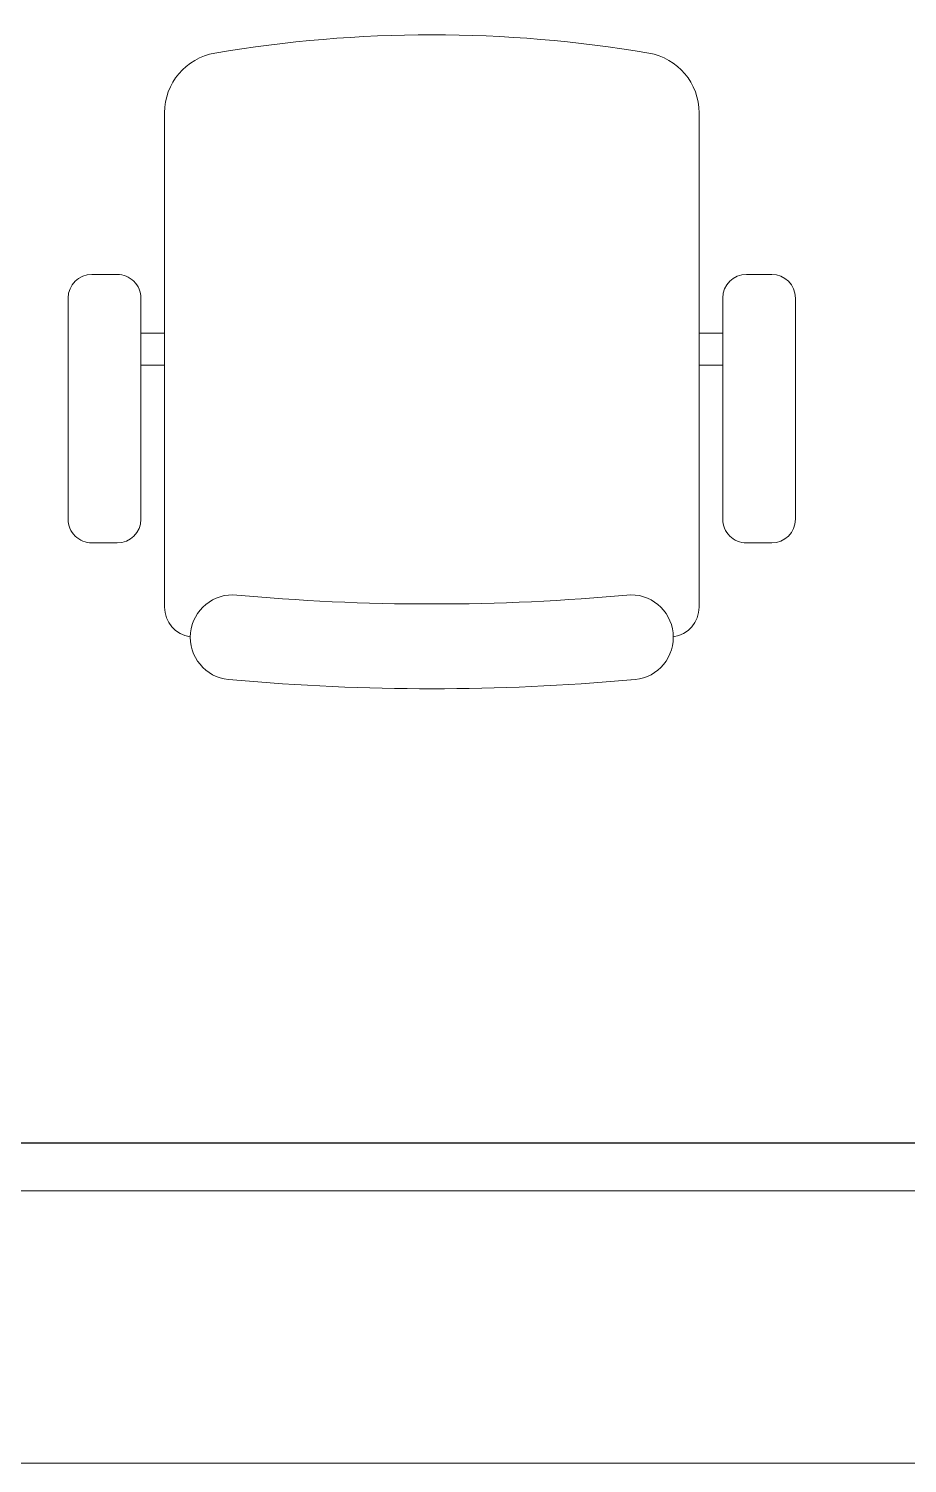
# Model space of a CAD drawing. Header units: metres. Extents: x -18745 to 220762, y -1579758 to -1356048.
# Drawn here: x 141738 to 142463, y -1411753 to -1410568 of the extents above; entities that cross this region are included whole.
import ezdxf

# ---------------------------------------------------------------- set-up
doc = ezdxf.new("R2010")
doc.units = ezdxf.units.M
doc.layers.get('0').update_dxf_attribs({"lineweight": 0})
doc.layers.add('A-100 - Copy$0$axes', color=8, linetype='Continuous')
for name, color, linetype, lineweight in [('A-100 - Copy$0$Medical Equipment and Furniture', 8, 'Continuous', 0), ('A-100 - Copy$0$NEW', 8, 'Continuous', 5), ('A-100 - Copy$0$Walls', 8, 'Continuous', 0)]:
    doc.layers.add(name, color=color, linetype=linetype, lineweight=lineweight)

# ---------------------------------------------------------------- blocks, each defined once
blk = doc.blocks.new('*X66')
for p, q in [((5, 3), (5, 3)), ((5, 3), (5, 3)), ((5, 3), (5, 3)), ((5, 3), (5, 3)), ((5, 3), (5, 3)), ((5, 3), (5, 3)), ((5, 3), (5, 3)), ((5, 3), (5, 3)), ((5, 3), (5, 3)), ((5, 3), (5, 3)), ((5, 3), (5, 3)), ((5, 3), (5, 3)), ((5, 3), (5, 3)), ((5, 3), (5, 3)), ((5, 3), (5, 3)), ((5, 3), (5, 3)), ((5, 3), (5, 3)), ((5, 3), (5, 3)), ((5, 3), (5, 3)), ((5, 3), (5, 3)), ((5, 3), (5, 3)), ((5, 3), (5, 3)), ((5, 3), (5, 3)), ((5, 3), (5, 3)), ((5, 3), (5, 3)), ((5, 3), (5, 3)), ((5, 3), (5, 3)), ((5, 3), (5, 3)), ((5, 3), (5, 3)), ((5, 3), (5, 3)), ((5, 3), (5, 3)), ((5, 3), (5, 3)), ((5, 3), (5, 3)), ((5, 3), (5, 3)), ((5, 3), (5, 3)), ((5, 3), (5, 3)), ((5, 3), (5, 3)), ((5, 3), (5, 3)), ((5, 3), (5, 3)), ((5, 3), (5, 3)), ((5, 3), (5, 3)), ((5, 3), (5, 3)), ((5, 3), (5, 3)), ((5, 3), (5, 3)), ((5, 3), (5, 3)), ((5, 3), (5, 3)), ((5, 3), (5, 3)), ((5, 3), (5, 3)), ((5, 3), (5, 3)), ((5, 3), (5, 3)), ((5, 3), (5, 3)), ((5, 3), (5, 3)), ((5, 3), (5, 3)), ((5, 3), (5, 3)), ((5, 3), (5, 3)), ((5, 3), (5, 3)), ((5, 3), (5, 3)), ((5, 3), (5, 3)), ((5, 3), (5, 3)), ((5, 3), (5, 3)), ((5, 3), (5, 3)), ((5, 3), (5, 3)), ((5, 3), (5, 3)), ((5, 3), (5, 3)), ((5, 3), (5, 3)), ((5, 3), (5, 3)), ((6, 3), (5, 3)), ((5, 3), (5, 3)), ((6, 3), (5, 3)), ((5, 3), (5, 3)), ((6, 3), (5, 3)), ((5, 3), (5, 3)), ((6, 3), (5, 3)), ((5, 3), (5, 3)), ((5, 3), (5, 3)), ((5, 3), (5, 3)), ((5, 3), (5, 3)), ((5, 3), (5, 3)), ((5, 3), (5, 3)), ((5, 3), (5, 3)), ((5, 3), (5, 3)), ((5, 3), (5, 3)), ((5, 3), (5, 3)), ((5, 3), (5, 3)), ((5, 3), (5, 3)), ((5, 3), (5, 3)), ((5, 3), (5, 3)), ((5, 3), (5, 3)), ((5, 3), (5, 3)), ((5, 3), (5, 3)), ((5, 3), (5, 3)), ((5, 3), (5, 3)), ((5, 3), (5, 3)), ((5, 3), (5, 3)), ((5, 3), (5, 3)), ((5, 3), (5, 3)), ((6, 3), (6, 3)), ((6, 3), (6, 3)), ((6, 3), (6, 3)), ((6, 3), (6, 3)), ((6, 3), (6, 3)), ((6, 3), (6, 3)), ((6, 3), (6, 3)), ((6, 3), (6, 3)), ((6, 3), (6, 3)), ((6, 3), (6, 3)), ((6, 3), (6, 3)), ((6, 3), (6, 3)), ((6, 3), (6, 3)), ((6, 3), (6, 3)), ((6, 3), (6, 3)), ((6, 3), (6, 3)), ((6, 3), (6, 3)), ((6, 3), (6, 3)), ((6, 3), (6, 3)), ((6, 3), (6, 3)), ((6, 3), (6, 3)), ((6, 3), (6, 3)), ((6, 3), (6, 3)), ((6, 3), (6, 3)), ((6, 3), (6, 3)), ((6, 3), (6, 3)), ((6, 3), (6, 3)), ((6, 3), (6, 3)), ((6, 3), (6, 3)), ((6, 3), (6, 3)), ((6, 3), (6, 3)), ((6, 3), (6, 3)), ((6, 3), (6, 3)), ((6, 3), (6, 3)), ((6, 3), (6, 3)), ((6, 3), (6, 3)), ((6, 3), (6, 3)), ((6, 3), (6, 3)), ((6, 3), (6, 3)), ((6, 3), (6, 3)), ((6, 3), (6, 3)), ((6, 3), (6, 3)), ((6, 3), (6, 3)), ((6, 3), (6, 3)), ((6, 3), (6, 3)), ((6, 3), (6, 3)), ((6, 3), (6, 3)), ((6, 3), (6, 3)), ((6, 3), (6, 3)), ((6, 3), (6, 3)), ((6, 3), (6, 3)), ((6, 3), (6, 3)), ((6, 3), (6, 3)), ((6, 3), (6, 3)), ((6, 3), (6, 3)), ((6, 3), (6, 3)), ((6, 3), (6, 3)), ((6, 3), (6, 3)), ((6, 3), (6, 3)), ((6, 3), (6, 3)), ((6, 3), (6, 3)), ((6, 3), (6, 3)), ((6, 3), (6, 3)), ((6, 3), (6, 3)), ((6, 3), (6, 3)), ((6, 3), (6, 3)), ((6, 3), (6, 3)), ((6, 3), (6, 3)), ((6, 3), (6, 3)), ((6, 3), (6, 3)), ((6, 3), (6, 3)), ((6, 3), (6, 3)), ((6, 3), (6, 3)), ((6, 3), (6, 3)), ((6, 3), (6, 3)), ((6, 3), (6, 3)), ((6, 3), (6, 3)), ((6, 3), (6, 3)), ((6, 3), (6, 3)), ((6, 3), (6, 3)), ((6, 3), (6, 3)), ((6, 3), (6, 3)), ((6, 3), (6, 3)), ((6, 3), (6, 3)), ((6, 3), (6, 3)), ((6, 3), (6, 3)), ((6, 3), (6, 3)), ((6, 3), (6, 3)), ((6, 3), (6, 3)), ((6, 3), (6, 3)), ((6, 3), (6, 3)), ((6, 3), (6, 3)), ((6, 3), (6, 3)), ((6, 3), (6, 3)), ((6, 3), (6, 3)), ((6, 3), (6, 3)), ((6, 3), (6, 3)), ((6, 3), (6, 3)), ((6, 3), (6, 3)), ((6, 3), (6, 3)), ((6, 3), (6, 3)), ((6, 3), (6, 3)), ((6, 3), (6, 3)), ((6, 3), (6, 3)), ((6, 3), (6, 3)), ((6, 3), (6, 3)), ((6, 3), (6, 3)), ((6, 3), (6, 3)), ((6, 3), (6, 3)), ((6, 3), (6, 3)), ((6, 3), (6, 3)), ((6, 3), (6, 3)), ((6, 3), (6, 3)), ((6, 3), (6, 3)), ((6, 3), (6, 3)), ((6, 3), (6, 3)), ((6, 3), (6, 3)), ((6, 3), (6, 3)), ((6, 3), (6, 3)), ((6, 3), (6, 3)), ((6, 3), (6, 3)), ((6, 3), (6, 3)), ((6, 3), (6, 3)), ((6, 3), (6, 3)), ((6, 3), (6, 3)), ((6, 3), (6, 3)), ((6, 3), (6, 3)), ((6, 3), (6, 3)), ((6, 3), (6, 3)), ((6, 3), (6, 3)), ((6, 3), (6, 3)), ((6, 3), (6, 3)), ((6, 3), (6, 3)), ((6, 3), (6, 3)), ((6, 3), (6, 3)), ((6, 3), (6, 3)), ((6, 3), (6, 3)), ((6, 3), (6, 3)), ((6, 3), (6, 3)), ((6, 3), (6, 3)), ((6, 3), (6, 3)), ((6, 3), (6, 3)), ((6, 3), (6, 3)), ((6, 3), (6, 3)), ((6, 3), (6, 3)), ((6, 3), (6, 3)), ((6, 3), (6, 3)), ((6, 3), (6, 3)), ((6, 3), (6, 3)), ((6, 3), (6, 3)), ((6, 3), (6, 3)), ((6, 3), (6, 3)), ((6, 3), (6, 3)), ((6, 3), (6, 3)), ((6, 3), (6, 3)), ((6, 3), (6, 3)), ((6, 3), (6, 3)), ((6, 3), (6, 3)), ((6, 3), (6, 3)), ((6, 3), (6, 3)), ((6, 3), (6, 3)), ((6, 3), (6, 3)), ((6, 3), (6, 3)), ((6, 3), (6, 3)), ((6, 3), (6, 3)), ((6, 3), (6, 3)), ((6, 3), (6, 3)), ((6, 3), (6, 3)), ((6, 3), (6, 3)), ((6, 3), (6, 3)), ((6, 3), (6, 3)), ((6, 3), (6, 3)), ((6, 3), (6, 3)), ((6, 3), (6, 3)), ((6, 3), (6, 3)), ((6, 3), (6, 3)), ((6, 3), (6, 3)), ((6, 3), (6, 3)), ((6, 3), (6, 3)), ((6, 3), (6, 3)), ((6, 3), (6, 3)), ((6, 3), (6, 3)), ((6, 3), (6, 3)), ((6, 3), (6, 3)), ((6, 3), (6, 3)), ((6, 3), (6, 3)), ((6, 3), (6, 3)), ((6, 3), (6, 3)), ((6, 3), (6, 3)), ((6, 3), (6, 3)), ((6, 3), (6, 3)), ((6, 3), (6, 3)), ((6, 3), (6, 3)), ((6, 3), (6, 3)), ((6, 3), (6, 3)), ((6, 3), (6, 3)), ((6, 3), (6, 3)), ((6, 3), (6, 3)), ((6, 3), (6, 3)), ((6, 3), (6, 3)), ((6, 3), (6, 3)), ((6, 3), (6, 3)), ((6, 3), (6, 3)), ((6, 3), (6, 3)), ((6, 3), (5, 3)), ((6, 3), (5, 3)), ((6, 3), (5, 3)), ((6, 3), (5, 3)), ((6, 3), (5, 3)), ((6, 3), (6, 3)), ((6, 3), (6, 3)), ((6, 3), (6, 3)), ((6, 3), (6, 3)), ((6, 3), (6, 3)), ((6, 3), (6, 3)), ((6, 3), (6, 3)), ((6, 3), (6, 3)), ((6, 3), (6, 3)), ((6, 3), (6, 3)), ((6, 3), (6, 3)), ((6, 3), (6, 3)), ((6, 3), (6, 3)), ((6, 3), (6, 3)), ((6, 3), (6, 3)), ((6, 3), (6, 3)), ((6, 3), (6, 3)), ((6, 3), (6, 3)), ((6, 3), (6, 3)), ((6, 3), (6, 3)), ((6, 3), (6, 3)), ((6, 3), (6, 3)), ((6, 3), (6, 3)), ((6, 3), (6, 3)), ((6, 3), (6, 3)), ((6, 3), (6, 3)), ((6, 3), (6, 3)), ((6, 3), (6, 3)), ((6, 3), (6, 3)), ((6, 3), (6, 3)), ((6, 3), (6, 3)), ((6, 3), (6, 3)), ((6, 3), (6, 3)), ((6, 3), (6, 3)), ((6, 3), (6, 3)), ((6, 3), (6, 3)), ((6, 3), (6, 3)), ((6, 3), (6, 3)), ((6, 3), (6, 3)), ((6, 3), (6, 3)), ((6, 3), (6, 3)), ((6, 3), (6, 3)), ((6, 3), (6, 3)), ((6, 3), (6, 3)), ((6, 3), (6, 3)), ((6, 3), (6, 3)), ((6, 3), (6, 3)), ((6, 3), (6, 3)), ((6, 3), (6, 3)), ((6, 3), (6, 3)), ((6, 3), (6, 3)), ((6, 3), (6, 3)), ((6, 3), (6, 3)), ((6, 3), (6, 3)), ((6, 3), (6, 3)), ((6, 3), (6, 3)), ((6, 3), (6, 3)), ((6, 3), (6, 3)), ((6, 3), (6, 3)), ((6, 3), (6, 3)), ((6, 3), (6, 3)), ((6, 3), (6, 3)), ((6, 3), (6, 3)), ((6, 3), (6, 3)), ((6, 3), (6, 3)), ((6, 3), (6, 3)), ((6, 3), (6, 3)), ((6, 3), (6, 3)), ((6, 3), (6, 3)), ((6, 3), (6, 3)), ((6, 3), (6, 3)), ((6, 3), (6, 3)), ((6, 3), (6, 3)), ((6, 3), (6, 3)), ((6, 3), (6, 3)), ((6, 3), (6, 3)), ((6, 3), (6, 3)), ((6, 3), (6, 3)), ((6, 3), (6, 3)), ((6, 3), (6, 3)), ((6, 3), (6, 3)), ((6, 3), (6, 3)), ((6, 3), (6, 3)), ((6, 3), (6, 3)), ((6, 3), (6, 3)), ((6, 3), (6, 3)), ((6, 3), (6, 3)), ((6, 3), (6, 3)), ((6, 3), (6, 3)), ((6, 3), (6, 3)), ((6, 3), (6, 3)), ((6, 3), (6, 3)), ((6, 3), (6, 3)), ((6, 3), (6, 3)), ((6, 3), (6, 3)), ((6, 3), (6, 3)), ((6, 3), (6, 3)), ((6, 3), (6, 3)), ((6, 3), (6, 3)), ((6, 3), (6, 3)), ((6, 3), (6, 3)), ((6, 3), (6, 3)), ((6, 3), (6, 3)), ((6, 3), (6, 3)), ((6, 3), (6, 3)), ((6, 3), (6, 3)), ((6, 3), (6, 3)), ((6, 3), (6, 3)), ((6, 3), (6, 3)), ((6, 3), (6, 3)), ((6, 3), (6, 3)), ((6, 3), (6, 3)), ((6, 3), (6, 3)), ((6, 3), (6, 3)), ((6, 3), (6, 3)), ((6, 3), (6, 3)), ((6, 3), (6, 3)), ((6, 3), (6, 3)), ((6, 3), (6, 3)), ((6, 3), (6, 3)), ((6, 3), (6, 3)), ((6, 3), (6, 3)), ((6, 3), (6, 3)), ((6, 3), (6, 3)), ((6, 3), (6, 3)), ((6, 3), (6, 3)), ((6, 3), (6, 3)), ((6, 3), (6, 3)), ((6, 3), (6, 3)), ((6, 3), (6, 3)), ((6, 3), (6, 3)), ((6, 3), (6, 3)), ((6, 3), (6, 3)), ((6, 3), (6, 3)), ((6, 3), (6, 3)), ((6, 3), (6, 3)), ((6, 3), (6, 3)), ((6, 3), (6, 3)), ((6, 3), (6, 3)), ((6, 3), (6, 3)), ((6, 3), (6, 3)), ((6, 3), (6, 3)), ((6, 3), (6, 3)), ((6, 3), (6, 3)), ((6, 3), (6, 3)), ((6, 3), (6, 3)), ((6, 3), (6, 3)), ((6, 3), (6, 3)), ((6, 3), (6, 3)), ((6, 3), (6, 3)), ((6, 3), (6, 3)), ((6, 3), (6, 3)), ((6, 3), (6, 3)), ((6, 3), (6, 3)), ((6, 3), (6, 3)), ((6, 3), (6, 3)), ((6, 3), (6, 3)), ((6, 3), (6, 3)), ((6, 3), (6, 3)), ((6, 3), (6, 3)), ((6, 3), (6, 3)), ((6, 3), (6, 3)), ((6, 3), (6, 3)), ((6, 3), (6, 3)), ((6, 3), (6, 3)), ((6, 3), (6, 3)), ((6, 3), (6, 3)), ((6, 3), (6, 3)), ((6, 3), (6, 3)), ((6, 3), (6, 3)), ((6, 3), (6, 3)), ((6, 3), (6, 3)), ((6, 3), (6, 3)), ((6, 3), (6, 3)), ((6, 3), (6, 3)), ((6, 3), (6, 3)), ((6, 3), (6, 3)), ((6, 3), (6, 3)), ((6, 3), (6, 3)), ((6, 3), (6, 3)), ((6, 3), (6, 3)), ((6, 3), (6, 3)), ((6, 3), (6, 3)), ((6, 3), (6, 3)), ((6, 3), (6, 3)), ((6, 3), (6, 3)), ((6, 3), (6, 3)), ((6, 3), (6, 3)), ((6, 3), (6, 3)), ((6, 3), (6, 3)), ((6, 3), (6, 3)), ((6, 3), (6, 3)), ((6, 3), (6, 3)), ((6, 3), (6, 3)), ((6, 3), (6, 3)), ((6, 3), (6, 3)), ((6, 3), (6, 3)), ((6, 3), (6, 3)), ((6, 3), (6, 3)), ((6, 3), (6, 3)), ((6, 3), (6, 3)), ((6, 3), (6, 3)), ((6, 3), (6, 3)), ((6, 3), (6, 3)), ((6, 3), (6, 3)), ((6, 3), (6, 3)), ((6, 3), (6, 3)), ((6, 3), (6, 3)), ((6, 3), (6, 3)), ((6, 3), (6, 3)), ((6, 3), (6, 3)), ((6, 3), (6, 3)), ((6, 3), (6, 3)), ((6, 3), (6, 3)), ((6, 3), (6, 3)), ((6, 3), (6, 3)), ((6, 3), (6, 3)), ((6, 3), (6, 3)), ((6, 3), (6, 3)), ((6, 3), (6, 3)), ((6, 3), (6, 3)), ((6, 3), (6, 3)), ((6, 3), (6, 3)), ((6, 3), (6, 3)), ((6, 3), (6, 3)), ((6, 3), (6, 3)), ((6, 3), (6, 3)), ((6, 3), (6, 3)), ((6, 3), (6, 3)), ((6, 3), (6, 3)), ((6, 3), (6, 3)), ((6, 3), (6, 3)), ((6, 3), (6, 3)), ((6, 3), (6, 3)), ((6, 3), (6, 3)), ((6, 3), (6, 3)), ((6, 3), (6, 3)), ((6, 3), (6, 3)), ((6, 3), (6, 3)), ((6, 3), (6, 3)), ((6, 3), (6, 3)), ((6, 3), (6, 3)), ((6, 3), (6, 3)), ((6, 3), (6, 3)), ((6, 3), (6, 3)), ((6, 3), (6, 3)), ((6, 3), (6, 3)), ((6, 3), (6, 3)), ((6, 3), (6, 3)), ((6, 3), (6, 3)), ((6, 3), (6, 3)), ((6, 3), (6, 3)), ((6, 3), (6, 3)), ((6, 3), (6, 3)), ((6, 3), (6, 3)), ((6, 3), (6, 3)), ((6, 3), (6, 3)), ((6, 3), (6, 3)), ((6, 3), (6, 3)), ((6, 3), (6, 3)), ((6, 3), (6, 3)), ((6, 3), (6, 3)), ((6, 3), (6, 3)), ((6, 3), (6, 3)), ((6, 3), (6, 3)), ((6, 3), (6, 3)), ((6, 3), (6, 3)), ((6, 3), (6, 3)), ((6, 3), (6, 3)), ((6, 3), (6, 3)), ((6, 3), (6, 3)), ((6, 3), (6, 3)), ((6, 3), (6, 3)), ((6, 3), (6, 3)), ((6, 3), (6, 3)), ((6, 3), (6, 3)), ((6, 3), (6, 3)), ((6, 3), (6, 3)), ((6, 3), (6, 3)), ((6, 3), (6, 3)), ((6, 3), (6, 3)), ((6, 3), (6, 3)), ((6, 3), (6, 3)), ((6, 3), (6, 3)), ((6, 3), (6, 3)), ((6, 3), (6, 3)), ((6, 3), (6, 3)), ((6, 3), (6, 3)), ((6, 3), (6, 3)), ((6, 3), (6, 3)), ((6, 3), (6, 3)), ((6, 3), (6, 3)), ((6, 3), (6, 3)), ((6, 3), (6, 3)), ((6, 3), (6, 3)), ((6, 3), (6, 3)), ((6, 3), (6, 3)), ((6, 3), (6, 3)), ((6, 3), (6, 3)), ((6, 3), (6, 3)), ((6, 3), (6, 3)), ((6, 3), (6, 3)), ((6, 3), (6, 3)), ((6, 3), (6, 3)), ((6, 3), (6, 3)), ((6, 3), (6, 3)), ((6, 3), (6, 3)), ((6, 3), (6, 3)), ((6, 3), (6, 3)), ((6, 3), (6, 3)), ((6, 3), (6, 3)), ((6, 3), (6, 3)), ((6, 3), (6, 3)), ((6, 3), (6, 3)), ((6, 3), (6, 3)), ((6, 3), (6, 3)), ((6, 3), (6, 3))]:
    blk.add_line(p, q)
blk = doc.blocks.new('*X67')
for p, q in [((13, 1), (13, 1)), ((13, 1), (13, 1)), ((13, 1), (13, 1)), ((13, 1), (13, 1)), ((13, 1), (13, 1)), ((13, 1), (13, 1)), ((13, 1), (13, 1)), ((13, 1), (13, 1)), ((13, 1), (13, 1)), ((13, 1), (13, 1)), ((13, 1), (13, 1)), ((13, 1), (13, 1)), ((13, 1), (13, 1)), ((13, 1), (13, 1)), ((13, 1), (13, 1)), ((13, 1), (14, 1)), ((13, 1), (14, 1)), ((13, 1), (14, 1)), ((13, 1), (13, 1)), ((13, 1), (13, 1)), ((13, 1), (13, 1)), ((13, 1), (13, 1)), ((13, 1), (13, 1)), ((13, 1), (13, 1)), ((13, 1), (13, 1)), ((13, 1), (13, 1)), ((13, 1), (13, 1)), ((13, 1), (13, 1)), ((13, 1), (13, 1)), ((13, 1), (13, 1)), ((13, 1), (13, 1)), ((13, 1), (13, 1)), ((13, 1), (13, 1)), ((13, 1), (13, 1)), ((13, 1), (13, 1)), ((13, 1), (13, 1)), ((13, 1), (13, 1)), ((13, 1), (13, 1)), ((13, 1), (13, 1)), ((13, 1), (13, 1)), ((13, 1), (13, 1)), ((13, 1), (13, 1)), ((13, 1), (13, 1)), ((13, 1), (13, 1)), ((13, 1), (13, 1)), ((13, 1), (13, 1)), ((13, 1), (13, 1)), ((13, 1), (13, 1)), ((13, 1), (13, 1)), ((13, 1), (13, 1)), ((13, 1), (13, 1)), ((13, 1), (13, 1)), ((13, 1), (13, 1)), ((13, 1), (13, 1)), ((13, 1), (13, 1)), ((13, 1), (13, 1)), ((13, 1), (13, 1)), ((13, 1), (13, 1)), ((13, 1), (13, 1)), ((13, 1), (13, 1)), ((13, 1), (13, 1)), ((13, 1), (13, 1)), ((13, 1), (13, 1)), ((13, 1), (13, 1)), ((13, 1), (13, 1)), ((13, 1), (13, 1)), ((13, 1), (13, 1)), ((13, 1), (13, 1)), ((13, 1), (13, 1)), ((13, 1), (13, 1)), ((13, 1), (13, 1)), ((13, 1), (13, 1)), ((13, 1), (13, 1)), ((13, 1), (13, 1)), ((13, 1), (13, 1)), ((13, 1), (13, 1)), ((13, 1), (13, 1)), ((13, 1), (13, 1)), ((13, 1), (13, 1)), ((13, 1), (13, 1)), ((13, 1), (13, 1)), ((13, 1), (13, 1)), ((13, 1), (13, 1)), ((13, 1), (13, 1)), ((13, 1), (13, 1)), ((13, 1), (13, 1)), ((13, 1), (13, 1)), ((13, 1), (13, 1)), ((13, 1), (13, 1)), ((13, 1), (13, 1)), ((13, 1), (13, 1)), ((13, 1), (13, 1)), ((13, 1), (13, 1)), ((13, 1), (13, 1)), ((13, 1), (13, 1)), ((13, 1), (13, 1)), ((13, 1), (13, 1)), ((13, 1), (13, 1)), ((13, 1), (13, 1)), ((13, 1), (13, 1)), ((13, 1), (13, 1)), ((13, 1), (13, 1)), ((13, 1), (13, 1)), ((13, 1), (13, 1)), ((13, 1), (13, 1)), ((13, 1), (13, 1)), ((13, 1), (13, 1)), ((13, 1), (13, 1)), ((13, 1), (13, 1)), ((13, 1), (13, 1)), ((13, 1), (13, 1)), ((13, 1), (13, 1)), ((13, 1), (13, 1)), ((13, 1), (13, 1)), ((13, 1), (13, 1)), ((13, 1), (13, 1)), ((13, 1), (13, 1)), ((13, 1), (13, 1)), ((13, 1), (13, 1)), ((13, 1), (13, 1)), ((13, 1), (13, 1)), ((13, 1), (13, 1)), ((13, 1), (13, 1)), ((13, 1), (14, 1)), ((13, 0), (13, 0)), ((13, 0), (13, 0)), ((13, 0), (13, 0)), ((13, 0), (13, 0)), ((13, 0), (13, 0)), ((13, 0), (13, 0)), ((13, 0), (13, 0)), ((13, 0), (13, 0)), ((13, 0), (13, 0)), ((13, 0), (13, 0)), ((13, 0), (13, 0)), ((13, 0), (13, 0)), ((13, 0), (13, 0)), ((13, 0), (13, 0)), ((13, 0), (13, 0)), ((13, 0), (13, 0)), ((13, 0), (13, 0)), ((13, 0), (13, 0)), ((13, 0), (13, 0)), ((13, 0), (13, 0)), ((13, 0), (13, 0)), ((13, 0), (13, 0)), ((13, 0), (13, 0)), ((13, 0), (13, 0)), ((13, 0), (13, 0)), ((13, 0), (13, 0)), ((13, 0), (13, 0)), ((13, 0), (13, 0)), ((13, 0), (13, 0)), ((13, 0), (13, 0)), ((13, 0), (13, 0)), ((13, 0), (13, 0)), ((13, 0), (13, 0)), ((13, 0), (13, 0)), ((13, 0), (13, 0)), ((13, 0), (13, 0)), ((13, 0), (13, 0)), ((13, 0), (13, 0)), ((13, 0), (13, 0)), ((13, 0), (13, 0)), ((13, 0), (13, 0)), ((13, 0), (13, 0)), ((13, 0), (13, 0)), ((13, 0), (13, 0)), ((13, 0), (13, 0)), ((13, 0), (13, 0)), ((13, 0), (13, 0)), ((13, 0), (13, 0)), ((13, 0), (14, 0)), ((13, 0), (14, 0)), ((13, 0), (13, 0)), ((13, 0), (14, 0)), ((14, 1), (14, 1)), ((14, 1), (14, 1)), ((14, 1), (14, 1)), ((14, 1), (14, 1)), ((14, 1), (14, 1)), ((14, 1), (14, 1)), ((14, 1), (14, 1)), ((14, 1), (14, 1)), ((14, 1), (14, 1)), ((14, 1), (14, 1)), ((14, 1), (14, 1)), ((14, 1), (14, 1)), ((14, 1), (14, 1)), ((14, 1), (14, 1)), ((14, 1), (14, 1)), ((14, 1), (14, 1)), ((14, 1), (14, 1)), ((14, 1), (14, 1)), ((14, 1), (14, 1)), ((14, 1), (14, 1)), ((14, 1), (14, 1)), ((14, 1), (14, 1)), ((14, 1), (14, 1)), ((14, 1), (14, 1)), ((14, 1), (14, 1)), ((14, 1), (14, 1)), ((14, 1), (14, 1)), ((14, 1), (14, 1)), ((14, 1), (14, 1)), ((14, 1), (14, 1)), ((14, 1), (14, 1)), ((14, 1), (14, 1)), ((14, 1), (14, 1)), ((14, 1), (14, 1)), ((14, 1), (14, 1)), ((14, 1), (14, 1)), ((14, 1), (14, 1)), ((14, 1), (14, 1)), ((14, 1), (14, 1)), ((14, 1), (14, 1)), ((14, 1), (14, 1)), ((14, 1), (14, 1)), ((14, 1), (14, 1)), ((14, 1), (14, 1)), ((14, 1), (14, 1)), ((14, 1), (14, 1)), ((14, 1), (14, 1)), ((14, 1), (14, 1)), ((14, 1), (14, 1)), ((14, 1), (14, 1)), ((14, 1), (14, 1)), ((14, 1), (14, 1)), ((14, 1), (14, 1)), ((14, 1), (14, 1)), ((14, 1), (14, 1)), ((14, 1), (14, 1)), ((14, 1), (14, 1)), ((14, 1), (14, 1)), ((14, 1), (14, 1)), ((14, 1), (14, 1)), ((14, 1), (14, 1)), ((14, 1), (14, 1)), ((14, 1), (14, 1)), ((14, 1), (14, 1)), ((14, 1), (14, 1)), ((14, 1), (14, 1)), ((14, 1), (14, 1)), ((14, 1), (14, 1)), ((14, 1), (14, 1)), ((14, 1), (14, 1)), ((14, 1), (14, 1)), ((14, 1), (14, 1)), ((14, 1), (14, 1)), ((14, 1), (14, 1)), ((14, 1), (14, 1)), ((14, 1), (14, 1)), ((14, 1), (14, 1)), ((14, 1), (14, 1)), ((14, 1), (14, 1)), ((14, 1), (14, 1)), ((14, 1), (14, 1)), ((14, 1), (14, 1)), ((14, 1), (14, 1)), ((14, 1), (14, 1)), ((14, 1), (14, 1)), ((14, 1), (14, 1)), ((14, 1), (14, 1)), ((14, 1), (14, 1)), ((14, 1), (14, 1)), ((14, 1), (14, 1)), ((14, 1), (14, 1)), ((14, 1), (14, 1)), ((14, 1), (14, 1)), ((14, 1), (14, 1)), ((14, 0), (14, 0)), ((14, 0), (14, 0)), ((14, 0), (14, 0)), ((14, 0), (14, 0)), ((14, 0), (14, 0)), ((14, 0), (14, 0)), ((14, 0), (14, 0)), ((14, 0), (14, 0)), ((14, 0), (14, 0)), ((14, 0), (14, 0)), ((14, 0), (14, 0)), ((14, 0), (14, 0)), ((14, 0), (14, 0)), ((14, 0), (14, 0)), ((14, 0), (14, 0)), ((14, 0), (14, 0)), ((14, 0), (14, 0)), ((14, 0), (14, 0)), ((14, 0), (14, 0)), ((14, 0), (14, 0)), ((14, 0), (14, 0)), ((14, 0), (14, 0)), ((14, 0), (14, 0)), ((14, 0), (14, 0)), ((14, 0), (14, 0)), ((14, 0), (14, 0)), ((14, 0), (14, 0)), ((14, 0), (14, 0)), ((14, 0), (14, 0)), ((14, 0), (14, 0)), ((14, 0), (14, 0)), ((14, 0), (14, 0)), ((14, 0), (14, 0)), ((14, 0), (14, 0)), ((14, 0), (14, 0)), ((14, 0), (14, 0)), ((14, 0), (14, 0)), ((14, 0), (14, 0)), ((14, 0), (14, 0)), ((14, 0), (14, 0)), ((14, 0), (14, 0)), ((14, 0), (14, 0)), ((14, 0), (14, 0)), ((14, 0), (14, 0)), ((14, 0), (14, 0)), ((14, 0), (14, 0)), ((14, 0), (14, 0)), ((14, 0), (14, 0)), ((13, 0), (13, 0)), ((13, 0), (14, 0)), ((13, 0), (13, 0)), ((13, 0), (14, 0)), ((13, 0), (13, 0)), ((13, 0), (14, 0)), ((13, 0), (13, 0)), ((13, 0), (13, 0)), ((13, 0), (13, 0)), ((13, 0), (13, 0)), ((13, 0), (14, 0)), ((13, 0), (13, 0)), ((13, 0), (14, 0)), ((13, 0), (13, 0)), ((13, 0), (14, 0)), ((13, 0), (13, 0)), ((13, 0), (14, 0)), ((13, 0), (13, 0)), ((13, 0), (14, 0)), ((13, 0), (13, 0)), ((13, 0), (14, 0)), ((13, 0), (13, 0)), ((13, 0), (14, 0)), ((13, 0), (13, 0)), ((13, 0), (13, 0)), ((13, 0), (13, 0)), ((13, 0), (14, 0)), ((13, 0), (13, 0)), ((13, 0), (14, 0)), ((13, 0), (13, 0)), ((13, 0), (14, 0)), ((13, 0), (13, 0)), ((13, 0), (14, 0)), ((13, 0), (13, 0)), ((13, 0), (13, 0)), ((13, 0), (13, 0)), ((13, 0), (13, 0)), ((13, 0), (13, 0)), ((13, 0), (13, 0)), ((13, 0), (13, 0)), ((13, 0), (13, 0)), ((13, 0), (13, 0)), ((13, 0), (13, 0)), ((13, 0), (13, 0)), ((13, 0), (13, 0)), ((13, 0), (13, 0)), ((13, 0), (13, 0)), ((13, 0), (13, 0)), ((13, 0), (13, 0)), ((13, 0), (13, 0)), ((13, 0), (13, 0)), ((13, 0), (13, 0)), ((13, 0), (13, 0)), ((13, 0), (13, 0)), ((13, 0), (13, 0)), ((13, 0), (13, 0)), ((13, 0), (13, 0)), ((13, 0), (13, 0)), ((13, 0), (13, 0)), ((13, 0), (13, 0)), ((13, 0), (13, 0)), ((13, 0), (13, 0)), ((13, 0), (13, 0)), ((13, 0), (13, 0)), ((13, -1), (13, -1)), ((13, -1), (13, -1)), ((13, -1), (13, -1)), ((13, -1), (13, -1)), ((13, -1), (13, -1)), ((13, -1), (14, -1)), ((13, -1), (13, -1)), ((14, 0), (14, 0)), ((14, 0), (14, 0)), ((14, 0), (14, 0)), ((14, 0), (14, 0)), ((14, 0), (14, 0)), ((14, 0), (14, 0)), ((14, 0), (14, 0)), ((14, 0), (14, 0)), ((14, 0), (14, 0)), ((14, 0), (14, 0)), ((14, 0), (14, 0)), ((14, 0), (14, 0)), ((14, 0), (14, 0)), ((14, 0), (14, 0)), ((14, 0), (14, 0)), ((13, 0), (14, 0)), ((14, 0), (14, 0)), ((14, 0), (14, 0)), ((14, 0), (14, 0)), ((14, 0), (14, 0)), ((14, 0), (14, 0)), ((14, 0), (14, 0)), ((14, 0), (14, 0)), ((14, 0), (14, 0)), ((14, 0), (14, 0)), ((14, 0), (14, 0)), ((14, 0), (14, 0)), ((14, 0), (14, 0)), ((14, 0), (14, 0)), ((14, 0), (14, 0)), ((14, 0), (14, 0)), ((14, 0), (14, 0)), ((14, 0), (14, 0)), ((14, 0), (14, 0)), ((14, 0), (14, 0)), ((14, 0), (14, 0)), ((14, 0), (14, 0)), ((14, 0), (14, 0)), ((14, 0), (14, 0)), ((14, 0), (14, 0)), ((14, 0), (14, 0)), ((14, 0), (14, 0)), ((14, 0), (14, 0)), ((14, 0), (14, 0)), ((14, 0), (14, 0)), ((14, 0), (14, 0)), ((14, 0), (14, 0)), ((14, 0), (14, 0)), ((14, 0), (14, 0)), ((14, 0), (14, 0)), ((14, -1), (14, -1)), ((14, -1), (14, -1)), ((14, -1), (14, -1)), ((14, -1), (14, -1)), ((14, -1), (14, -1))]:
    blk.add_line(p, q)
blk = doc.blocks.new('A-100 - Copy$0$GF21018-P')
for p, q in [((-0.2207, 0.4756), (-0.2207, 0.0675)), ((0.2205, 0.4756), (0.2205, 0.0675)), ((-0.2806, 0.3422), (-0.2598, 0.3422)), ((0.2596, 0.3422), (0.2804, 0.3422)), ((-0.3002, 0.3226), (-0.3002, 0.14)), ((-0.2402, 0.3226), (-0.2402, 0.14)), ((0.24, 0.3226), (0.24, 0.14)), ((0.3, 0.3226), (0.3, 0.14)), ((-0.2402, 0.2937), (-0.2207, 0.2937)), ((0.2205, 0.2937), (0.24, 0.2937)), ((-0.2402, 0.2671), (-0.2207, 0.2671)), ((0.2205, 0.2671), (0.24, 0.2671)), ((-0.2806, 0.1204), (-0.2598, 0.1204)), ((0.2596, 0.1204), (0.2804, 0.1204))]:
    blk.add_line(p, q)
for points in [[(0.24, 0.2937), (0.24, 0.2937), (0.24, 0.2937), (0.24, 0.2937), (0.24, 0.2937), (0.24, 0.2937), (0.24, 0.2937), (0.24, 0.2937), (0.24, 0.2937), (0.24, 0.2937), (0.24, 0.2937), (0.24, 0.2937), (0.24, 0.2937), (0.24, 0.2937), (0.24, 0.2937), (0.24, 0.2937), (0.24, 0.2937), (0.24, 0.2937), (0.24, 0.2937), (0.24, 0.2937), (0.24, 0.2937), (0.24, 0.2937), (0.24, 0.2937), (0.24, 0.2937), (0.24, 0.2937), (0.24, 0.2937), (0.24, 0.2937), (0.24, 0.2937), (0.24, 0.2937), (0.24, 0.2937), (0.24, 0.2937), (0.24, 0.2937), (0.24, 0.2937), (0.24, 0.2937), (0.24, 0.2937), (0.24, 0.2937), (0.24, 0.2937), (0.24, 0.2937), (0.24, 0.2937), (0.24, 0.2937), (0.24, 0.2937), (0.24, 0.2937), (0.24, 0.2937), (0.24, 0.2937), (0.24, 0.2937), (0.24, 0.2937), (0.24, 0.2937), (0.24, 0.2937), (0.24, 0.2937), (0.24, 0.2937), (0.24, 0.2937), (0.24, 0.2937), (0.24, 0.2937), (0.24, 0.2937), (0.24, 0.2937), (0.24, 0.2937), (0.24, 0.2937), (0.24, 0.2937), (0.24, 0.2937), (0.24, 0.2937), (0.24, 0.2937), (0.24, 0.2937), (0.24, 0.2937), (0.24, 0.2937), (0.24, 0.2937), (0.24, 0.2937), (0.24, 0.2937), (0.24, 0.2937), (0.24, 0.2937), (0.24, 0.2937), (0.24, 0.2937), (0.24, 0.2937), (0.24, 0.2937), (0.24, 0.2937), (0.24, 0.2937), (0.24, 0.2937), (0.24, 0.2937), (0.24, 0.2937), (0.24, 0.2937), (0.24, 0.2937), (0.24, 0.2937), (0.24, 0.2937), (0.24, 0.2937), (0.24, 0.2937), (0.24, 0.2937), (0.24, 0.2937), (0.24, 0.2937), (0.24, 0.2937), (0.24, 0.2937), (0.24, 0.2937), (0.24, 0.2937), (0.24, 0.2937), (0.24, 0.2937), (0.24, 0.2937), (0.24, 0.2937), (0.24, 0.2937), (0.24, 0.2937), (0.24, 0.2937), (0.24, 0.2937), (0.24, 0.2937), (0.24, 0.2937), (0.24, 0.2937), (0.24, 0.2937), (0.24, 0.2937), (0.24, 0.2937), (0.24, 0.2937), (0.24, 0.2937), (0.24, 0.2937), (0.24, 0.2937), (0.24, 0.2937), (0.24, 0.2937), (0.24, 0.2937), (0.24, 0.2937), (0.24, 0.2937), (0.24, 0.2937), (0.24, 0.2937), (0.24, 0.2937), (0.24, 0.2937), (0.24, 0.2937), (0.24, 0.2937), (0.24, 0.2937), (0.24, 0.2937), (0.24, 0.2937), (0.24, 0.2937), (0.24, 0.2937), (0.24, 0.2937), (0.24, 0.2937), (0.24, 0.2937), (0.24, 0.2937), (0.24, 0.2937), (0.24, 0.2937), (0.24, 0.2937), (0.24, 0.2937), (0.24, 0.2937), (0.24, 0.2937), (0.24, 0.2937), (0.24, 0.2937), (0.24, 0.2937), (0.24, 0.2937), (0.24, 0.2937), (0.24, 0.2937), (0.24, 0.2937), (0.24, 0.2937), (0.24, 0.2937), (0.24, 0.2937), (0.24, 0.2937), (0.24, 0.2937), (0.24, 0.2937), (0.24, 0.2937), (0.24, 0.2937), (0.24, 0.2937), (0.24, 0.2937), (0.24, 0.2937), (0.24, 0.2937), (0.24, 0.2937), (0.24, 0.2937), (0.24, 0.2937), (0.24, 0.2937), (0.24, 0.2937), (0.24, 0.2937), (0.24, 0.2937), (0.24, 0.2937), (0.24, 0.2937), (0.24, 0.2937), (0.24, 0.2937), (0.24, 0.2937), (0.24, 0.2937), (0.24, 0.2937), (0.24, 0.2937), (0.24, 0.2937), (0.24, 0.2937), (0.24, 0.2937), (0.24, 0.2937), (0.24, 0.2937), (0.24, 0.2937), (0.24, 0.2937), (0.24, 0.2937), (0.24, 0.2937), (0.24, 0.2937), (0.24, 0.2937), (0.24, 0.2937), (0.24, 0.2937), (0.24, 0.2937), (0.24, 0.2937), (0.24, 0.2937), (0.24, 0.2937), (0.24, 0.2937), (0.24, 0.2937), (0.24, 0.2937), (0.24, 0.2937), (0.24, 0.2937), (0.24, 0.2937), (0.24, 0.2937), (0.24, 0.2937), (0.24, 0.2937), (0.24, 0.2937), (0.24, 0.2937), (0.24, 0.2937), (0.24, 0.2937), (0.24, 0.2937), (0.24, 0.2937), (0.24, 0.2937), (0.24, 0.2937), (0.24, 0.2937), (0.24, 0.2937), (0.24, 0.2937), (0.24, 0.2937), (0.24, 0.2937), (0.24, 0.2937), (0.24, 0.2937), (0.24, 0.2937), (0.24, 0.2937), (0.24, 0.2937), (0.24, 0.2937), (0.24, 0.2937), (0.24, 0.2937), (0.24, 0.2937), (0.24, 0.2937), (0.24, 0.2937), (0.24, 0.2937), (0.24, 0.2937), (0.24, 0.2937), (0.24, 0.2937), (0.24, 0.2937), (0.24, 0.2937), (0.24, 0.2937), (0.24, 0.2937), (0.24, 0.2937), (0.24, 0.2937), (0.24, 0.2937), (0.24, 0.2937), (0.24, 0.2937), (0.24, 0.2937), (0.24, 0.2937), (0.24, 0.2937), (0.24, 0.2937), (0.24, 0.2937), (0.24, 0.2937), (0.24, 0.2937), (0.24, 0.2937), (0.24, 0.2937), (0.24, 0.2937), (0.24, 0.2937), (0.24, 0.2937), (0.24, 0.2937), (0.24, 0.2937), (0.24, 0.2937), (0.24, 0.2937), (0.24, 0.2937), (0.24, 0.2937), (0.24, 0.2937), (0.24, 0.2937), (0.24, 0.2937), (0.24, 0.2937), (0.24, 0.2937), (0.24, 0.2937), (0.24, 0.2937), (0.24, 0.2937), (0.24, 0.2937), (0.24, 0.2937), (0.24, 0.2937), (0.24, 0.2937), (0.24, 0.2937), (0.24, 0.2937), (0.24, 0.2937), (0.24, 0.2937), (0.24, 0.2937), (0.24, 0.2937), (0.24, 0.2937), (0.24, 0.2937), (0.24, 0.2937), (0.24, 0.2937), (0.24, 0.2937), (0.24, 0.2937), (0.24, 0.2937), (0.24, 0.2937), (0.24, 0.2937)], [(0.24, 0.2937), (0.24, 0.2937), (0.24, 0.2937), (0.24, 0.2937), (0.24, 0.2937), (0.24, 0.2937), (0.24, 0.2937), (0.24, 0.2937), (0.24, 0.2937), (0.24, 0.2937), (0.24, 0.2937), (0.24, 0.2937), (0.24, 0.2937), (0.24, 0.2937), (0.24, 0.2937), (0.24, 0.2937), (0.24, 0.2937), (0.24, 0.2937), (0.24, 0.2937), (0.24, 0.2937), (0.24, 0.2937), (0.24, 0.2937), (0.24, 0.2937), (0.24, 0.2937), (0.24, 0.2937), (0.24, 0.2937), (0.24, 0.2937), (0.24, 0.2937), (0.24, 0.2937), (0.24, 0.2937), (0.24, 0.2937), (0.24, 0.2937), (0.24, 0.2937), (0.24, 0.2937), (0.24, 0.2937), (0.24, 0.2937), (0.24, 0.2937), (0.24, 0.2937), (0.24, 0.2937), (0.24, 0.2937), (0.24, 0.2937), (0.24, 0.2937), (0.24, 0.2937), (0.24, 0.2937), (0.24, 0.2937), (0.24, 0.2937), (0.24, 0.2937), (0.24, 0.2937), (0.24, 0.2937), (0.24, 0.2937), (0.24, 0.2937), (0.24, 0.2937), (0.24, 0.2937), (0.24, 0.2937), (0.24, 0.2937), (0.24, 0.2937), (0.24, 0.2937), (0.24, 0.2937), (0.24, 0.2937), (0.24, 0.2937), (0.24, 0.2937), (0.24, 0.2937), (0.24, 0.2937), (0.24, 0.2937), (0.24, 0.2937), (0.24, 0.2937), (0.24, 0.2937), (0.24, 0.2937), (0.24, 0.2937), (0.24, 0.2937), (0.24, 0.2937), (0.24, 0.2937), (0.24, 0.2937), (0.24, 0.2937), (0.24, 0.2937), (0.24, 0.2937), (0.24, 0.2937), (0.24, 0.2937), (0.24, 0.2937), (0.24, 0.2937), (0.24, 0.2937), (0.24, 0.2937), (0.24, 0.2937), (0.24, 0.2937), (0.24, 0.2937), (0.24, 0.2937), (0.24, 0.2937), (0.24, 0.2937), (0.24, 0.2937), (0.24, 0.2937), (0.24, 0.2937), (0.24, 0.2937), (0.24, 0.2937), (0.24, 0.2937), (0.24, 0.2937), (0.24, 0.2937), (0.24, 0.2937), (0.24, 0.2937), (0.24, 0.2937), (0.24, 0.2937), (0.24, 0.2937), (0.24, 0.2937), (0.24, 0.2937), (0.24, 0.2937), (0.24, 0.2937), (0.24, 0.2937), (0.24, 0.2937), (0.24, 0.2937), (0.24, 0.2937), (0.24, 0.2937), (0.24, 0.2937), (0.24, 0.2937), (0.24, 0.2937), (0.24, 0.2937), (0.24, 0.2937), (0.24, 0.2937), (0.24, 0.2937), (0.24, 0.2937), (0.24, 0.2937), (0.24, 0.2937), (0.24, 0.2937), (0.24, 0.2937), (0.24, 0.2937), (0.24, 0.2937), (0.24, 0.2937), (0.24, 0.2937), (0.24, 0.2937), (0.24, 0.2937), (0.24, 0.2937), (0.24, 0.2937), (0.24, 0.2937), (0.24, 0.2937), (0.24, 0.2937), (0.24, 0.2937), (0.24, 0.2937), (0.24, 0.2937), (0.24, 0.2937), (0.24, 0.2937), (0.24, 0.2937), (0.24, 0.2937), (0.24, 0.2937), (0.24, 0.2937), (0.24, 0.2937), (0.24, 0.2937), (0.24, 0.2937), (0.24, 0.2937), (0.24, 0.2937), (0.24, 0.2937), (0.24, 0.2937), (0.24, 0.2937), (0.24, 0.2937), (0.24, 0.2937), (0.24, 0.2937), (0.24, 0.2937), (0.24, 0.2937), (0.24, 0.2937), (0.24, 0.2937), (0.24, 0.2937), (0.24, 0.2937), (0.24, 0.2937), (0.24, 0.2937), (0.24, 0.2937), (0.24, 0.2937), (0.24, 0.2937), (0.24, 0.2937), (0.24, 0.2937), (0.24, 0.2937), (0.24, 0.2937), (0.24, 0.2937), (0.24, 0.2937), (0.24, 0.2937), (0.24, 0.2937), (0.24, 0.2937), (0.24, 0.2937), (0.24, 0.2937), (0.24, 0.2937), (0.24, 0.2937), (0.24, 0.2937), (0.24, 0.2937), (0.24, 0.2937), (0.24, 0.2937), (0.24, 0.2937), (0.24, 0.2937), (0.24, 0.2937), (0.24, 0.2937), (0.24, 0.2937), (0.24, 0.2937), (0.24, 0.2937), (0.24, 0.2937), (0.24, 0.2937), (0.24, 0.2937), (0.24, 0.2937), (0.24, 0.2937), (0.24, 0.2937), (0.24, 0.2937), (0.24, 0.2937), (0.24, 0.2937), (0.24, 0.2937), (0.24, 0.2937), (0.24, 0.2937), (0.24, 0.2937), (0.24, 0.2937), (0.24, 0.2937), (0.24, 0.2937), (0.24, 0.2937), (0.24, 0.2937), (0.24, 0.2937), (0.24, 0.2937), (0.24, 0.2937), (0.24, 0.2937), (0.24, 0.2937), (0.24, 0.2937), (0.24, 0.2937), (0.24, 0.2937), (0.24, 0.2937), (0.24, 0.2937), (0.24, 0.2937), (0.24, 0.2937), (0.24, 0.2937)], [(0.24, 0.2937), (0.24, 0.2937), (0.24, 0.2937), (0.24, 0.2937), (0.24, 0.2937), (0.24, 0.2937), (0.24, 0.2937), (0.24, 0.2937), (0.24, 0.2937), (0.24, 0.2937), (0.24, 0.2937), (0.24, 0.2937), (0.24, 0.2937), (0.24, 0.2937), (0.24, 0.2937), (0.24, 0.2937), (0.24, 0.2937), (0.24, 0.2937), (0.24, 0.2937), (0.24, 0.2937), (0.24, 0.2937), (0.24, 0.2937), (0.24, 0.2937), (0.24, 0.2937), (0.24, 0.2937), (0.24, 0.2937), (0.24, 0.2937), (0.24, 0.2937), (0.24, 0.2937), (0.24, 0.2937), (0.24, 0.2937), (0.24, 0.2937), (0.24, 0.2937), (0.24, 0.2937), (0.24, 0.2937), (0.24, 0.2937), (0.24, 0.2937), (0.24, 0.2937), (0.24, 0.2937), (0.24, 0.2937), (0.24, 0.2937), (0.24, 0.2937), (0.24, 0.2937), (0.24, 0.2937), (0.24, 0.2937), (0.24, 0.2937), (0.24, 0.2937), (0.24, 0.2937), (0.24, 0.2937), (0.24, 0.2937), (0.24, 0.2937), (0.24, 0.2937), (0.24, 0.2937), (0.24, 0.2937), (0.24, 0.2937), (0.24, 0.2937), (0.24, 0.2937), (0.24, 0.2937), (0.24, 0.2937), (0.24, 0.2937), (0.24, 0.2937), (0.24, 0.2937), (0.24, 0.2937), (0.24, 0.2937), (0.24, 0.2937), (0.24, 0.2937), (0.24, 0.2937), (0.24, 0.2937), (0.24, 0.2937), (0.24, 0.2937), (0.24, 0.2937), (0.24, 0.2937), (0.24, 0.2937), (0.24, 0.2937), (0.24, 0.2937), (0.24, 0.2937), (0.24, 0.2937), (0.24, 0.2937), (0.24, 0.2937), (0.24, 0.2937), (0.24, 0.2937), (0.24, 0.2937), (0.24, 0.2937), (0.24, 0.2937), (0.24, 0.2937), (0.24, 0.2937), (0.24, 0.2937), (0.24, 0.2937), (0.24, 0.2937), (0.24, 0.2937), (0.24, 0.2937), (0.24, 0.2937), (0.24, 0.2937), (0.24, 0.2937), (0.24, 0.2937), (0.24, 0.2937), (0.24, 0.2937), (0.24, 0.2937), (0.24, 0.2937), (0.24, 0.2937), (0.24, 0.2937), (0.24, 0.2937), (0.24, 0.2937), (0.24, 0.2937), (0.24, 0.2937), (0.24, 0.2937), (0.24, 0.2937), (0.24, 0.2937), (0.24, 0.2937), (0.24, 0.2937), (0.24, 0.2937), (0.24, 0.2937), (0.24, 0.2937), (0.24, 0.2937), (0.24, 0.2937), (0.24, 0.2937), (0.24, 0.2937), (0.24, 0.2937), (0.24, 0.2937), (0.24, 0.2937), (0.24, 0.2937), (0.24, 0.2937), (0.24, 0.2937), (0.24, 0.2937), (0.24, 0.2937), (0.24, 0.2937), (0.24, 0.2937), (0.24, 0.2937), (0.24, 0.2937), (0.24, 0.2937), (0.24, 0.2937), (0.24, 0.2937), (0.24, 0.2937), (0.24, 0.2937), (0.24, 0.2937), (0.24, 0.2937), (0.24, 0.2937), (0.24, 0.2937), (0.24, 0.2937), (0.24, 0.2937), (0.24, 0.2937), (0.24, 0.2937), (0.24, 0.2937), (0.24, 0.2937), (0.24, 0.2937), (0.24, 0.2937), (0.24, 0.2937), (0.24, 0.2937), (0.24, 0.2937), (0.24, 0.2937), (0.24, 0.2937), (0.24, 0.2937), (0.24, 0.2937), (0.24, 0.2937), (0.24, 0.2937), (0.24, 0.2937), (0.24, 0.2937), (0.24, 0.2937), (0.24, 0.2937), (0.24, 0.2937), (0.24, 0.2937), (0.24, 0.2937), (0.24, 0.2937), (0.24, 0.2937), (0.24, 0.2937), (0.24, 0.2937), (0.24, 0.2937), (0.24, 0.2937), (0.24, 0.2937), (0.24, 0.2937), (0.24, 0.2937), (0.24, 0.2937), (0.24, 0.2937), (0.24, 0.2937), (0.24, 0.2937), (0.24, 0.2937), (0.24, 0.2937), (0.24, 0.2937), (0.24, 0.2937), (0.24, 0.2937), (0.24, 0.2937), (0.24, 0.2937), (0.24, 0.2937), (0.24, 0.2937), (0.24, 0.2937), (0.24, 0.2937), (0.24, 0.2937), (0.24, 0.2937), (0.24, 0.2937), (0.24, 0.2937), (0.24, 0.2937), (0.24, 0.2937), (0.24, 0.2937), (0.24, 0.2937), (0.24, 0.2937), (0.24, 0.2937), (0.24, 0.2937), (0.24, 0.2937), (0.24, 0.2937), (0.24, 0.2937), (0.24, 0.2937), (0.24, 0.2937), (0.24, 0.2937), (0.24, 0.2937), (0.24, 0.2937), (0.24, 0.2937), (0.24, 0.2937), (0.24, 0.2937), (0.24, 0.2937), (0.24, 0.2937), (0.24, 0.2937), (0.24, 0.2937), (0.24, 0.2937), (0.24, 0.2937)]]:
    blk.add_lwpolyline(points, close=True)
for centre, radius, start, end in [((-0.0001, -0.5295), 1.0695, 80.3671, 99.6329), ((-0.1707, 0.4756), 0.05, 99.6329, 180), ((0.1705, 0.4756), 0.05, 0, 80.3671), ((-0.2806, 0.3226), 0.0196, 90, 180), ((-0.2598, 0.3226), 0.0196, 360, 90), ((0.2596, 0.3226), 0.0196, 90, 180), ((0.2804, 0.3226), 0.0196, 0, 90), ((-0.2806, 0.14), 0.0196, 180, 270), ((-0.2598, 0.14), 0.0196, 270, 360), ((0.2596, 0.14), 0.0196, 180, 270), ((0.2804, 0.14), 0.0196, 270, 0), ((-0.1643, 0.0425), 0.0351, 90, 270), ((0, 1.8467), 1.7767, 264.6946, 275.3053), ((0.1641, 0.0425), 0.0351, 270, 90), ((-0.1957, 0.0675), 0.025, 180, 261.4721), ((0.1955, 0.0675), 0.025, 278.5279, 360), ((0, 1.8314), 1.8314, 264.8532, 275.147)]:
    blk.add_arc(centre, radius, start, end)
at = {"layer": 'A-100 - Copy$0$NEW'}
for points in [[(0.24, 0.2937), (0.24, 0.2937), (0.24, 0.2937), (0.24, 0.2937), (0.24, 0.2937), (0.24, 0.2937), (0.24, 0.2937), (0.24, 0.2937)], [(0.24, 0.2937), (0.24, 0.2937), (0.24, 0.2937), (0.24, 0.2937), (0.24, 0.2937), (0.24, 0.2937), (0.24, 0.2937)], [(0.24, 0.2937), (0.24, 0.2937), (0.24, 0.2937), (0.24, 0.2937), (0.24, 0.2937), (0.24, 0.2937), (0.24, 0.2937), (0.24, 0.2937), (0.24, 0.2937)], [(0.24, 0.2937), (0.24, 0.2937), (0.24, 0.2937), (0.24, 0.2937), (0.24, 0.2937), (0.24, 0.2937), (0.24, 0.2937), (0.24, 0.2937), (0.24, 0.2937), (0.24, 0.2937)], [(0.24, 0.2937), (0.24, 0.2937), (0.24, 0.2937), (0.24, 0.2937), (0.24, 0.2937), (0.24, 0.2937), (0.24, 0.2937), (0.24, 0.2937), (0.24, 0.2937), (0.24, 0.2937), (0.24, 0.2937), (0.24, 0.2937), (0.24, 0.2937), (0.24, 0.2937), (0.24, 0.2937)], [(0.24, 0.2937), (0.24, 0.2937), (0.24, 0.2937), (0.24, 0.2937), (0.24, 0.2937), (0.24, 0.2937), (0.24, 0.2937), (0.24, 0.2937), (0.24, 0.2937), (0.24, 0.2937)], [(0.24, 0.2937), (0.24, 0.2937), (0.24, 0.2937), (0.24, 0.2937), (0.24, 0.2937), (0.24, 0.2937), (0.24, 0.2937), (0.24, 0.2937), (0.24, 0.2937), (0.24, 0.2937)], [(0.24, 0.2937), (0.24, 0.2937), (0.24, 0.2937), (0.24, 0.2937), (0.24, 0.2937), (0.24, 0.2937), (0.24, 0.2937), (0.24, 0.2937), (0.24, 0.2937), (0.24, 0.2937)], [(0.24, 0.2937), (0.24, 0.2937), (0.24, 0.2937), (0.24, 0.2937), (0.24, 0.2937), (0.24, 0.2937), (0.24, 0.2937), (0.24, 0.2937), (0.24, 0.2937), (0.24, 0.2937), (0.24, 0.2937), (0.24, 0.2937), (0.24, 0.2937), (0.24, 0.2937), (0.24, 0.2937), (0.24, 0.2937), (0.24, 0.2937), (0.24, 0.2937)], [(0.24, 0.2937), (0.24, 0.2937), (0.24, 0.2937), (0.24, 0.2937), (0.24, 0.2937), (0.24, 0.2937), (0.24, 0.2937), (0.24, 0.2937), (0.24, 0.2937), (0.24, 0.2937), (0.24, 0.2937), (0.24, 0.2937)], [(0.24, 0.2937), (0.24, 0.2937), (0.24, 0.2937), (0.24, 0.2937), (0.24, 0.2937), (0.24, 0.2937), (0.24, 0.2937)], [(0.24, 0.2937), (0.24, 0.2937), (0.24, 0.2937), (0.24, 0.2937), (0.24, 0.2937), (0.24, 0.2937), (0.24, 0.2937), (0.24, 0.2937), (0.24, 0.2937), (0.24, 0.2937), (0.24, 0.2937), (0.24, 0.2937), (0.24, 0.2937), (0.24, 0.2937), (0.24, 0.2937), (0.24, 0.2937), (0.24, 0.2937), (0.24, 0.2937), (0.24, 0.2937), (0.24, 0.2937), (0.24, 0.2937), (0.24, 0.2937), (0.24, 0.2937), (0.24, 0.2937), (0.24, 0.2937), (0.24, 0.2937), (0.24, 0.2937), (0.24, 0.2937), (0.24, 0.2937), (0.24, 0.2937), (0.24, 0.2937), (0.24, 0.2937), (0.24, 0.2937), (0.24, 0.2937), (0.24, 0.2937), (0.24, 0.2937), (0.24, 0.2937), (0.24, 0.2937), (0.24, 0.2937), (0.24, 0.2937), (0.24, 0.2937), (0.24, 0.2937), (0.24, 0.2937), (0.24, 0.2937), (0.24, 0.2937), (0.24, 0.2937), (0.24, 0.2937), (0.24, 0.2937), (0.24, 0.2937), (0.24, 0.2937), (0.24, 0.2937), (0.24, 0.2937), (0.24, 0.2937), (0.24, 0.2937), (0.24, 0.2937), (0.24, 0.2937), (0.24, 0.2937), (0.24, 0.2937), (0.24, 0.2937), (0.24, 0.2937), (0.24, 0.2937), (0.24, 0.2937), (0.24, 0.2937), (0.24, 0.2937), (0.24, 0.2937), (0.24, 0.2937), (0.24, 0.2937), (0.24, 0.2937), (0.24, 0.2937), (0.24, 0.2937), (0.24, 0.2937), (0.24, 0.2937), (0.24, 0.2937), (0.24, 0.2937), (0.24, 0.2937), (0.24, 0.2937), (0.24, 0.2937), (0.24, 0.2937), (0.24, 0.2937), (0.24, 0.2937), (0.24, 0.2937), (0.24, 0.2937), (0.24, 0.2937), (0.24, 0.2937), (0.24, 0.2937), (0.24, 0.2937), (0.24, 0.2937), (0.24, 0.2937), (0.24, 0.2937), (0.24, 0.2937), (0.24, 0.2937), (0.24, 0.2937), (0.24, 0.2937), (0.24, 0.2937), (0.24, 0.2937), (0.24, 0.2937), (0.24, 0.2937), (0.24, 0.2937), (0.24, 0.2937), (0.24, 0.2937), (0.24, 0.2937), (0.24, 0.2937), (0.24, 0.2937), (0.24, 0.2937), (0.24, 0.2937), (0.24, 0.2937), (0.24, 0.2937), (0.24, 0.2937), (0.24, 0.2937), (0.24, 0.2937), (0.24, 0.2937)], [(0.24, 0.2937), (0.24, 0.2937), (0.24, 0.2937), (0.24, 0.2937), (0.24, 0.2937), (0.24, 0.2937), (0.24, 0.2937), (0.24, 0.2937), (0.24, 0.2937), (0.24, 0.2937), (0.24, 0.2937), (0.24, 0.2937), (0.24, 0.2937), (0.24, 0.2937), (0.24, 0.2937), (0.24, 0.2937), (0.24, 0.2937)], [(0.24, 0.2937), (0.24, 0.2937), (0.24, 0.2937), (0.24, 0.2937), (0.24, 0.2937), (0.24, 0.2937), (0.24, 0.2937), (0.24, 0.2937), (0.24, 0.2937), (0.24, 0.2937), (0.24, 0.2937), (0.24, 0.2937), (0.24, 0.2937), (0.24, 0.2937), (0.24, 0.2937), (0.24, 0.2937), (0.24, 0.2937), (0.24, 0.2937), (0.24, 0.2937), (0.24, 0.2937), (0.24, 0.2937), (0.24, 0.2937), (0.24, 0.2937), (0.24, 0.2937), (0.24, 0.2937), (0.24, 0.2937), (0.24, 0.2937), (0.24, 0.2937), (0.24, 0.2937), (0.24, 0.2937), (0.24, 0.2937), (0.24, 0.2937), (0.24, 0.2937), (0.24, 0.2937), (0.24, 0.2937), (0.24, 0.2937), (0.24, 0.2937), (0.24, 0.2937), (0.24, 0.2937), (0.24, 0.2937), (0.24, 0.2937), (0.24, 0.2937), (0.24, 0.2937), (0.24, 0.2937), (0.24, 0.2937), (0.24, 0.2937), (0.24, 0.2937), (0.24, 0.2937), (0.24, 0.2937), (0.24, 0.2937), (0.24, 0.2937), (0.24, 0.2937), (0.24, 0.2937), (0.24, 0.2937), (0.24, 0.2937), (0.24, 0.2937), (0.24, 0.2937), (0.24, 0.2937), (0.24, 0.2937), (0.24, 0.2937), (0.24, 0.2937), (0.24, 0.2937), (0.24, 0.2937), (0.24, 0.2937), (0.24, 0.2937), (0.24, 0.2937), (0.24, 0.2937), (0.24, 0.2937), (0.24, 0.2937), (0.24, 0.2937), (0.24, 0.2937), (0.24, 0.2937), (0.24, 0.2937), (0.24, 0.2937), (0.24, 0.2937), (0.24, 0.2937), (0.24, 0.2937), (0.24, 0.2937), (0.24, 0.2937), (0.24, 0.2937), (0.24, 0.2937), (0.24, 0.2937), (0.24, 0.2937), (0.24, 0.2937), (0.24, 0.2937), (0.24, 0.2937), (0.24, 0.2937), (0.24, 0.2937), (0.24, 0.2937)], [(0.24, 0.2937), (0.24, 0.2937), (0.24, 0.2937), (0.24, 0.2937), (0.24, 0.2937), (0.24, 0.2937), (0.24, 0.2937), (0.24, 0.2937), (0.24, 0.2937), (0.24, 0.2937), (0.24, 0.2937), (0.24, 0.2937), (0.24, 0.2937), (0.24, 0.2937), (0.24, 0.2937), (0.24, 0.2937), (0.24, 0.2937), (0.24, 0.2937), (0.24, 0.2937), (0.24, 0.2937), (0.24, 0.2937), (0.24, 0.2937), (0.24, 0.2937), (0.24, 0.2937), (0.24, 0.2937), (0.24, 0.2937), (0.24, 0.2937), (0.24, 0.2937), (0.24, 0.2937), (0.24, 0.2937), (0.24, 0.2937), (0.24, 0.2937), (0.24, 0.2937), (0.24, 0.2937), (0.24, 0.2937), (0.24, 0.2937), (0.24, 0.2937), (0.24, 0.2937), (0.24, 0.2937), (0.24, 0.2937), (0.24, 0.2937), (0.24, 0.2937), (0.24, 0.2937), (0.24, 0.2937), (0.24, 0.2937), (0.24, 0.2937), (0.24, 0.2937), (0.24, 0.2937), (0.24, 0.2937), (0.24, 0.2937), (0.24, 0.2937), (0.24, 0.2937), (0.24, 0.2937), (0.24, 0.2937)]]:
    blk.add_lwpolyline(points, dxfattribs=at)
for name, xscale, yscale, zscale in [('*X66', 8.59375e-11, 8.59375e-11, 8.59375e-11), ('*X67', 5.5e-11, 5.5e-11, 5.5e-11)]:
    blk.add_blockref(name, (0.24, 0.2937), dxfattribs=dict(xscale=xscale, yscale=yscale, zscale=zscale))
blk = doc.blocks.new('A-100 - Copy')
at = {"layer": 'A-100 - Copy$0$axes'}
blk.add_line((178940.3, -1411488.2, 2.4), (95846.6, -1411488.2, 2.4), dxfattribs=at)
at = {"layer": 'A-100 - Copy$0$Walls'}
for p, q in [((143113.3, -1411527.7, 0), (141526.4, -1411527.7, 0)), ((143311.7, -1411752.7, 0), (141526.4, -1411752.7, 0))]:
    blk.add_line(p, q, dxfattribs=at)
at = {"layer": 'A-100 - Copy$0$Medical Equipment and Furniture', "extrusion": (8.17011e-07, -7.77426e-06, 1), "xscale": 1000.000000000003, "yscale": 1000.000000000003, "zscale": 1000.000000000003, "rotation": 359.9985892356893}
blk.add_blockref('A-100 - Copy$0$GF21018-P', (142070.9, -1411113.1, 11.1), dxfattribs=at)

msp = doc.modelspace()

# ---------------------------------------------------------------- block references
msp.add_blockref('A-100 - Copy', (0, 0))

doc.saveas('drawing.dxf')
